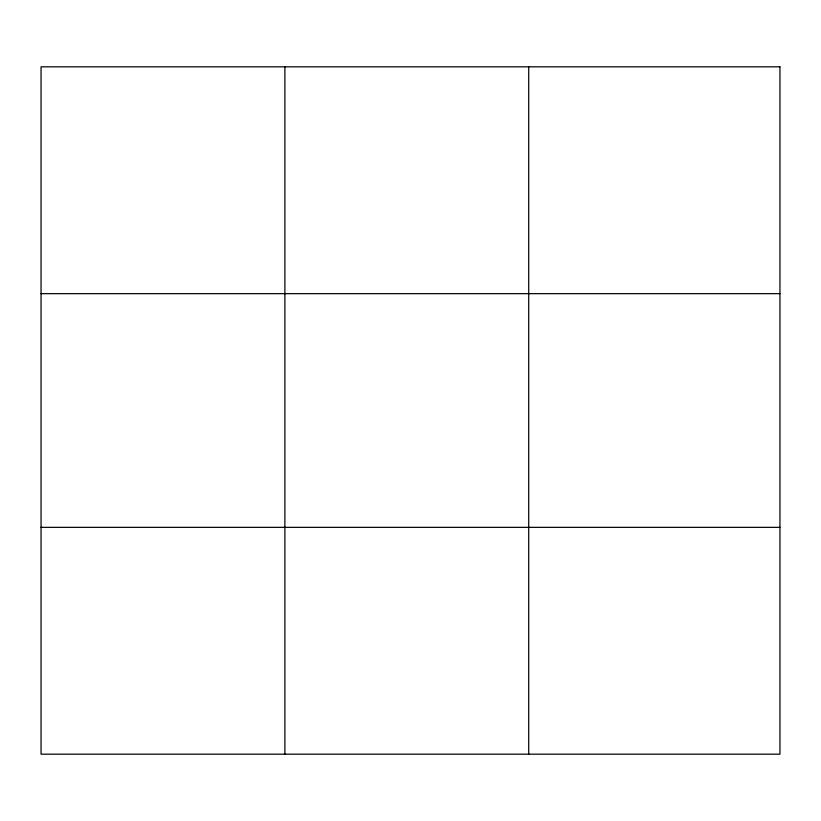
<?xml version="1.0" encoding="UTF-8"?>
<svg xmlns="http://www.w3.org/2000/svg" width="821" height="821" viewBox="0 0 821 821"><rect width="100%" height="100%" fill="white"/><g stroke="black" fill="none" stroke-linecap="round" stroke-linejoin="round"><path stroke-width="1.23" d="M284.887 754.181L284.887 66.819M528.724 754.181L528.724 66.819M41.05 293.651L779.95 293.651M41.05 527.349L779.95 527.349M779.95 66.819L779.95 754.181L41.05 754.181L41.05 66.819L779.95 66.819"/></g></svg>
